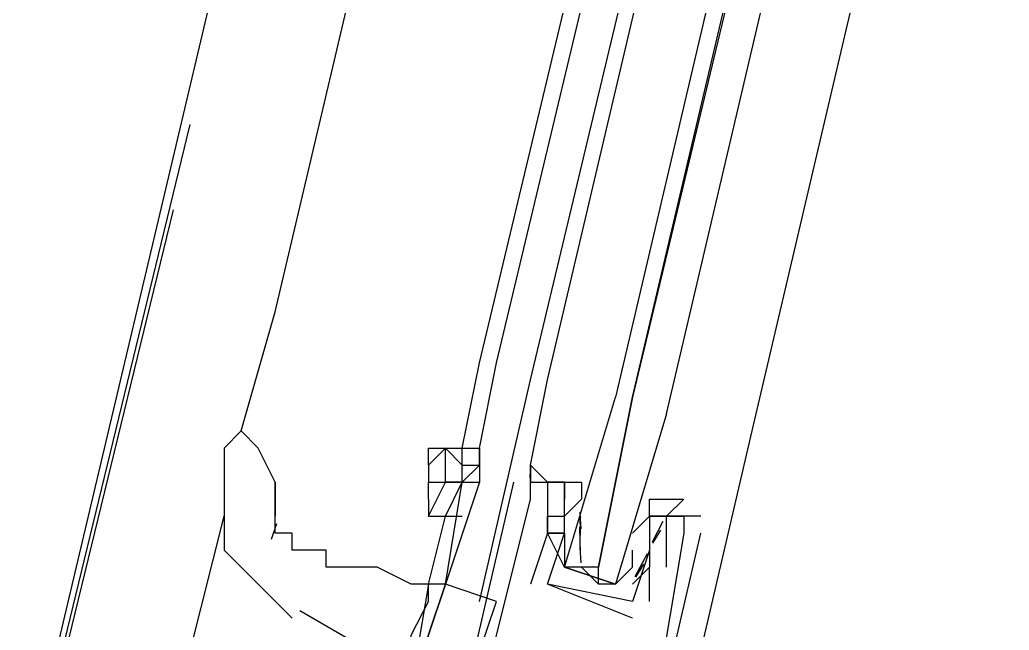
# Model space of a CAD drawing. Header units: feet. Extents: x -84 to 198, y -22 to 181.
# Drawn here: x 132.627 to 133.402, y 98.702 to 99.18 of the extents above; entities that cross this region are included whole.
import ezdxf

# ---------------------------------------------------------------- set-up
doc = ezdxf.new("R2010")
doc.units = ezdxf.units.FT
doc.layers.add('A-LINEA', color=7, linetype='CONTINUOUS')

msp = doc.modelspace()

# ---------------------------------------------------------------- linework, layer by layer
at = {"layer": 'A-LINEA'}
for p, q in [((134.3733, 105.9511), (132.6267, 98.5644)), ((132.8267, 98.9511), (133.5733, 102.1244)), ((132.9867, 98.9111), (133.7467, 102.0844)), ((133, 98.9111), (133.76, 102.0844)), ((133.0267, 98.8978), (133.7867, 102.0844)), ((133.04, 98.8978), (133.7867, 102.0711)), ((133.9467, 102.0444), (133.2, 98.8578)), ((132.76, 99.0978), (132.64, 98.6044)), ((132.7467, 99.0311), (132.6267, 98.5378)), ((132.7467, 99.0311), (132.6267, 98.5378)), ((132.8, 98.8578), (132.8267, 98.9511)), ((132.9733, 98.8444), (132.9867, 98.9111)), ((132.9867, 98.8444), (133, 98.9111)), ((132.9867, 98.7244), (133.0267, 98.8978)), ((133.2, 98.8578), (133.1067, 98.4578)), ((132.9467, 98.8311), (132.9467, 98.8444)), ((132.96, 98.8444), (132.96, 98.8444)), ((132.9733, 98.8311), (132.9733, 98.8444)), ((133.0265, 98.821), (133.0266, 98.8272)), ((133.0265, 98.821), (133.0266, 98.8272)), ((133.0265, 98.821), (133.0266, 98.8272)), ((132.8267, 98.7911), (132.8267, 98.8178)), ((132.9467, 98.8178), (132.9467, 98.8178)), ((133.0133, 98.8178), (133.0133, 98.8178)), ((133.0267, 98.8178), (133.0267, 98.8178)), ((133.0267, 98.8178), (133.0267, 98.8178)), ((133.04, 98.8178), (133.04, 98.8178)), ((133.0533, 98.8178), (133.0533, 98.8178)), ((133.0267, 98.8044), (133.0267, 98.8044)), ((133.0533, 98.8044), (133.0533, 98.8044)), ((133.0667, 98.8044), (133.0533, 98.7911)), ((133.0659, 98.776), (133.0656, 98.7943)), ((132.76, 98.6844), (132.7867, 98.7911)), ((132.9467, 98.7378), (132.96, 98.7911)), ((133.04, 98.7911), (133.04, 98.7911)), ((133.0533, 98.7911), (133.0533, 98.7911)), ((133.0665, 98.7813), (133.0655, 98.7932)), ((133.0667, 98.7911), (133.0667, 98.7911)), ((133.1067, 98.7778), (133.12, 98.7911)), ((133.12, 98.7911), (133.12, 98.7911)), ((133.1303, 98.787), (133.1219, 98.7708)), ((133.1333, 98.7911), (133.1333, 98.7911)), ((133.1467, 98.7911), (133.1467, 98.7911)), ((133.16, 98.7911), (133.16, 98.7911)), ((132.8277, 98.7852), (132.8236, 98.7728)), ((133.0658, 98.7622), (133.0652, 98.7825)), ((133.1285, 98.78), (133.1223, 98.7699)), ((132.7867, 98.7778), (132.7867, 98.7778)), ((133.04, 98.7778), (133.04, 98.7778)), ((133.04, 98.7778), (133.04, 98.7778)), ((133.0533, 98.7778), (133.0533, 98.7778)), ((133.1067, 98.7778), (133.1067, 98.7778)), ((133.12, 98.7778), (133.12, 98.7778)), ((133.1467, 98.7778), (133.1467, 98.7778)), ((133.16, 98.7778), (133.16, 98.7778)), ((133.0533, 98.7644), (133.0533, 98.7644)), ((133.0665, 98.7546), (133.0655, 98.7665)), ((133.12, 98.7644), (133.12, 98.7644)), ((133.12, 98.7644), (133.12, 98.7644)), ((133.118, 98.7616), (133.1084, 98.7436)), ((133.0667, 98.7511), (133.08, 98.7378)), ((133.1067, 98.7511), (133.1067, 98.7511)), ((133.1152, 98.7534), (133.1089, 98.7432)), ((133.12, 98.7244), (133.12, 98.7511)), ((133.12, 98.7511), (133.12, 98.7511)), ((133.1333, 98.7511), (133.1333, 98.7511)), ((132.9467, 98.7378), (132.9467, 98.7378)), ((132.9467, 98.7378), (132.9467, 98.7378)), ((132.96, 98.7378), (132.96, 98.7378)), ((133.0267, 98.7378), (133.0267, 98.7378)), ((133.04, 98.7378), (133.04, 98.7378)), ((133.04, 98.7378), (133.04, 98.7378)), ((132.9733, 98.6444), (133, 98.7244)), ((133.1067, 98.7244), (133.1067, 98.7244)), ((133.1067, 98.7244), (133.1067, 98.7244)), ((133.12, 98.7244), (133.12, 98.7244)), ((132.846, 98.7172), (132.9394, 98.6634)), ((133.1067, 98.7111), (133.1067, 98.7111))]:
    msp.add_line(p, q, dxfattribs=at)
for points in [[(133.1333, 98.8711), (133.8933, 102.1111), (133.88, 102.1244), (133.88, 102.1111), (133.1067, 98.8844), (133.8667, 102.1111), (133.8667, 102.1244), (133.8533, 102.1244), (133.0933, 98.8844)], [(133.04, 98.8178), (133.04, 98.8178), (133.0267, 98.8311), (133.04, 98.8978)], [(133.1333, 98.8711), (133.0933, 98.7378), (133.08, 98.7378), (133.08, 98.7511), (133.1067, 98.8844), (133.08, 98.7511), (133.0667, 98.7511), (133.0533, 98.7511), (133.0933, 98.8844)], [(132.8267, 98.8178), (132.8133, 98.8444), (132.8, 98.8578), (132.7867, 98.8444)], [(132.7867, 98.8444), (132.7867, 98.8178), (132.7867, 98.7644), (132.8133, 98.7378), (132.84, 98.7111)], [(132.9467, 98.8444), (132.96, 98.8444), (132.9733, 98.8444), (132.9867, 98.8444), (132.9867, 98.8444)], [(132.96, 98.8444), (132.9467, 98.8311), (132.9467, 98.8178), (132.96, 98.8178), (132.96, 98.8178)], [(132.9733, 98.8178), (132.96, 98.8178), (132.96, 98.8444), (132.9733, 98.8311)], [(132.9867, 98.8444), (132.9867, 98.8311), (132.9867, 98.8444)], [(132.9733, 98.8311), (132.9867, 98.8311), (132.9733, 98.8178), (132.9733, 98.8311)], [(132.9867, 98.8311), (132.9867, 98.8311), (132.9867, 98.8178)], [(133.0267, 98.8178), (133.0267, 98.8311), (133.0267, 98.8178), (133.0267, 98.8311), (133.04, 98.8178)], [(133.04, 98.8178), (133.04, 98.8178), (133.0267, 98.8311)], [(133.0267, 98.8178), (133.0267, 98.8311), (133.0267, 98.8178), (133.0267, 98.8311), (133.04, 98.8178)], [(133.04, 98.8178), (133.04, 98.8178), (133.0267, 98.8311)], [(133.0267, 98.8178), (133.0267, 98.8311), (133.0267, 98.8178), (133.0267, 98.8311), (133.04, 98.8178)], [(132.8267, 98.8178), (132.8267, 98.8044), (132.8267, 98.7911)], [(132.9467, 98.7911), (132.96, 98.8178), (132.9733, 98.8178)], [(132.9467, 98.8044), (132.9467, 98.8178), (132.96, 98.8178)], [(132.96, 98.7378), (132.9733, 98.8178), (132.9867, 98.8178), (132.96, 98.7378)], [(132.96, 98.7911), (132.9733, 98.8178), (132.9733, 98.8178), (132.9733, 98.8178)], [(133.0133, 98.8178), (132.9733, 98.6444), (132.9867, 98.6311), (132.9733, 98.5778), (132.9867, 98.5911), (133.0933, 98.5644), (133.0933, 98.5511), (133.1067, 98.6044), (133.12, 98.6044), (133.16, 98.7778)], [(132.9867, 98.6444), (133.0267, 98.8044), (133.0267, 98.8178), (133.04, 98.8178), (133.04, 98.7778), (133.04, 98.7778), (133.0267, 98.7378)], [(133.0267, 98.8178), (133.0533, 98.8178), (133.0533, 98.8044), (133.0533, 98.8044)], [(133.0933, 98.7378), (133.0533, 98.7511), (133.04, 98.7778), (133.0533, 98.7778), (133.04, 98.7778), (133.0533, 98.7778), (133.0533, 98.8044), (133.0533, 98.8178), (133.04, 98.8178), (133.0667, 98.8178), (133.0667, 98.8044)], [(132.9467, 98.8044), (132.9467, 98.7911), (132.96, 98.7911), (132.9733, 98.7911)], [(133.12, 98.7911), (133.12, 98.8044), (133.1467, 98.8044), (133.1333, 98.7911), (133.12, 98.7911), (133.1333, 98.7911), (133.12, 98.7911), (133.12, 98.7644), (133.12, 98.7511), (133.1067, 98.7378)], [(132.9467, 98.7378), (132.9333, 98.7378), (132.9067, 98.7511), (132.8933, 98.7511), (132.88, 98.7511), (132.8667, 98.7511), (132.8667, 98.7644), (132.8533, 98.7644), (132.84, 98.7644), (132.84, 98.7778), (132.8267, 98.7778), (132.8267, 98.7911)], [(132.9333, 98.6578), (132.9333, 98.6711), (132.9333, 98.6978), (132.9467, 98.7244), (132.9467, 98.7378), (132.9467, 98.7378), (132.96, 98.7911)], [(133.1333, 98.7511), (133.1333, 98.7911), (133.1467, 98.7911), (133.1467, 98.7778), (133.12, 98.6178), (133.1067, 98.6178), (133.0933, 98.5778), (133.0667, 98.5778), (133.0667, 98.5911), (133.0133, 98.6044), (133.0133, 98.5911), (132.9867, 98.6044), (132.9867, 98.6444)], [(133.12, 98.7778), (133.12, 98.7644), (133.1067, 98.7244), (133.04, 98.7378), (133.0533, 98.7778), (133.04, 98.7778), (133.04, 98.7911), (133.0533, 98.7911)], [(133.16, 98.7911), (133.12, 98.7911), (133.12, 98.7911)], [(133.0533, 98.7778), (133.0533, 98.7644), (133.0533, 98.7511), (133.0933, 98.7378), (133.1067, 98.7511), (133.1067, 98.7644)], [(133, 98.7244), (132.96, 98.7378), (132.9333, 98.6578), (132.9733, 98.6444)], [(132.9467, 98.7378), (132.9467, 98.7378), (132.9333, 98.6578), (132.9333, 98.6578), (132.96, 98.7378), (132.9467, 98.7378), (132.9467, 98.7378)], [(133.1067, 98.7111), (133.04, 98.7378), (133.04, 98.7378)]]:
    msp.add_lwpolyline(points, dxfattribs=at)

doc.saveas('drawing.dxf')
